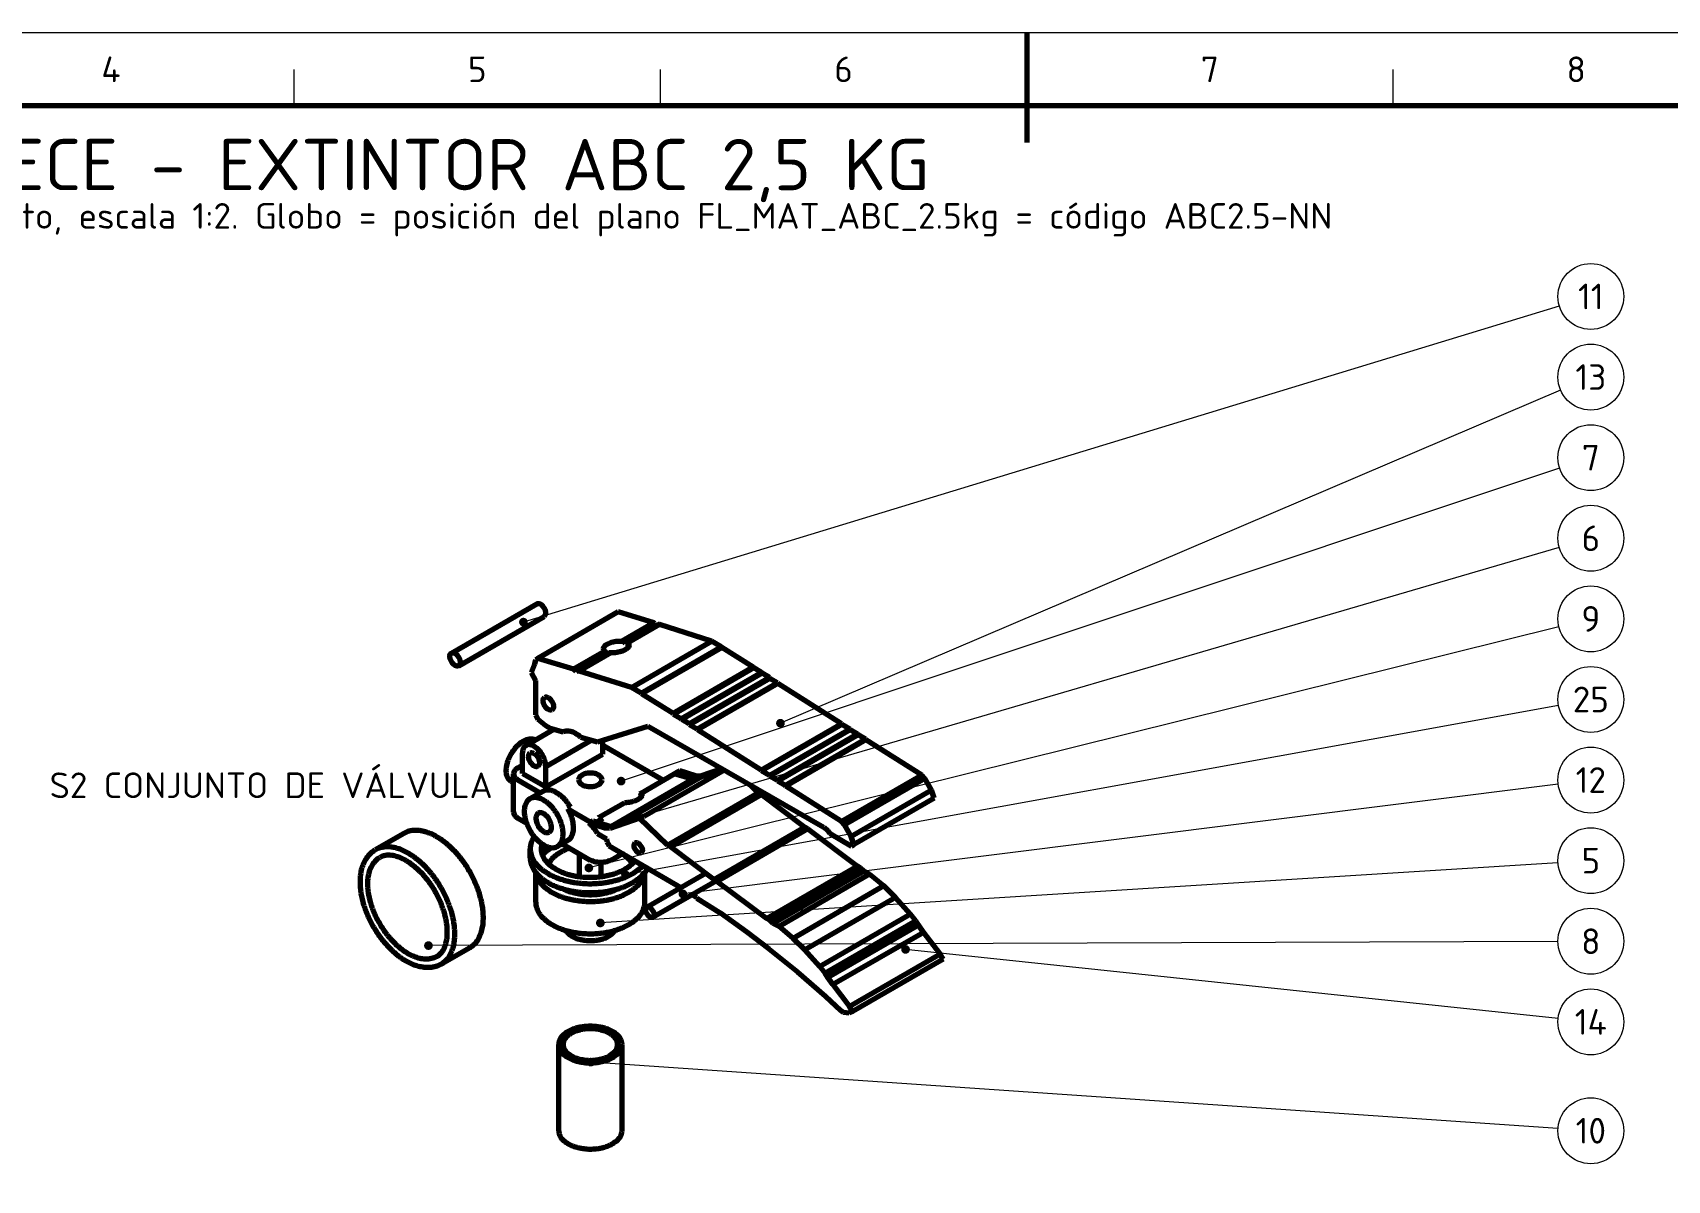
# Model space of a CAD drawing. Header units: millimetres. Extents: x 0 to 594, y 0 to 420.
# Drawn here: x 161.3 to 384.4, y 263.4 to 420 of the extents above; entities that cross this region are included whole.
import ezdxf
from ezdxf.enums import TextEntityAlignment as Align

# ---------------------------------------------------------------- set-up
doc = ezdxf.new("R2010")
doc.units = ezdxf.units.MM
for name, color, linetype, lineweight in [('01-VISIBLE', 7, 'CONTINUOUS', 70), ('06-TEXTO', 7, 'CONTINUOUS', 25), ('07-RECUADRO', 7, 'CONTINUOUS', 70), ('08-FINA', 5, 'CONTINUOUS', 18)]:
    doc.layers.add(name, color=color, linetype=linetype, lineweight=lineweight)
doc.styles.add('ISO3098', font='isocpeur.ttf')

msp = doc.modelspace()

# ---------------------------------------------------------------- hatches: boundary and pattern name
at = {"layer": '08-FINA'}
h = msp.add_hatch(color=7, dxfattribs=at)
h.dxf.hatch_style = 1
edge = h.paths.add_edge_path()
edge.add_arc((228.3, 339.56), 0.6, 0, 360)
h = msp.add_hatch(color=7, dxfattribs=at)
h.dxf.hatch_style = 1
edge = h.paths.add_edge_path()
edge.add_arc((263.38, 325.76), 0.6, 0, 360)
h = msp.add_hatch(color=7, dxfattribs=at)
h.dxf.hatch_style = 1
edge = h.paths.add_edge_path()
edge.add_arc((241.63, 317.86), 0.6, 0, 360)
h = msp.add_hatch(color=7, dxfattribs=at)
h.dxf.hatch_style = 1
edge = h.paths.add_edge_path()
edge.add_arc((242.12, 312.46), 0.6, 0, 360)
h = msp.add_hatch(color=7, dxfattribs=at)
h.dxf.hatch_style = 1
edge = h.paths.add_edge_path()
edge.add_arc((237.23, 306.01), 0.6, 0, 360)
h = msp.add_hatch(color=7, dxfattribs=at)
h.dxf.hatch_style = 1
edge = h.paths.add_edge_path()
edge.add_arc((242.23, 305.07), 0.6, 0, 360)
h = msp.add_hatch(color=7, dxfattribs=at)
h.dxf.hatch_style = 1
edge = h.paths.add_edge_path()
edge.add_arc((250.07, 302.46), 0.6, 0, 360)
h = msp.add_hatch(color=7, dxfattribs=at)
h.dxf.hatch_style = 1
edge = h.paths.add_edge_path()
edge.add_arc((238.8, 298.5), 0.6, 0, 360)
h = msp.add_hatch(color=7, dxfattribs=at)
h.dxf.hatch_style = 1
edge = h.paths.add_edge_path()
edge.add_arc((215.33, 295.41), 0.6, 0, 360)
h = msp.add_hatch(color=7, dxfattribs=at)
h.dxf.hatch_style = 1
edge = h.paths.add_edge_path()
edge.add_arc((280.46, 294.89), 0.6, 0, 360)
h = msp.add_hatch(color=7, dxfattribs=at)
h.dxf.hatch_style = 1
edge = h.paths.add_edge_path()
edge.add_arc((237.48, 279.51), 0.6, 0, 360)

# ---------------------------------------------------------------- linework, layer by layer
at = {"layer": '01-VISIBLE'}
for p, q in [((218.46, 335.34), (230.13, 342.07)), ((219.46, 333.6), (231.13, 340.34)), ((241.24, 340.94), (230.28, 334.61)), ((246.08, 339.45), (241.24, 340.94)), ((246.08, 339.45), (241.79, 336.97)), ((246.27, 339.35), (242.01, 336.89)), ((246.69, 339.24), (242.42, 336.78)), ((246.87, 339.21), (242.55, 336.72)), ((246.27, 339.35), (246.08, 339.45)), ((246.45, 339.1), (246.27, 339.35)), ((246.87, 339.21), (246.69, 339.24)), ((253.99, 336.96), (246.87, 339.21)), ((243.03, 330.63), (253.99, 336.96)), ((255.31, 336.2), (253.99, 336.96)), ((239.42, 335.6), (235.12, 333.12)), ((239.56, 335.48), (235.31, 333.02)), ((239.99, 335.38), (235.73, 332.92)), ((240.22, 335.37), (235.91, 332.88)), ((244.35, 329.87), (255.31, 336.2)), ((244.41, 329.77), (255.37, 336.1)), ((255.37, 336.1), (255.31, 336.2)), ((259.68, 333.4), (255.37, 336.1)), ((229.83, 333.8), (229.35, 332.69)), ((229.35, 332.69), (229.95, 331.58)), ((229.95, 334.42), (229.83, 333.8)), ((230.28, 334.61), (229.95, 334.42)), ((235.12, 333.12), (230.28, 334.61)), ((235.31, 333.02), (235.12, 333.12)), ((235.49, 332.78), (235.31, 333.02)), ((235.73, 332.92), (235.49, 332.78)), ((235.91, 332.88), (235.73, 332.92)), ((243.03, 330.63), (235.91, 332.88)), ((259.68, 333.4), (248.72, 327.07)), ((259.74, 333.3), (248.78, 326.97)), ((260.81, 332.68), (249.85, 326.35)), ((260.87, 332.57), (249.91, 326.25)), ((259.74, 333.3), (259.68, 333.4)), ((260.81, 332.68), (259.74, 333.3)), ((260.87, 332.57), (260.81, 332.68)), ((261.89, 331.99), (260.87, 332.57)), ((229.95, 331.58), (229.95, 326.89)), ((244.35, 329.87), (243.03, 330.63)), ((261.89, 331.99), (250.93, 325.66)), ((261.95, 331.88), (250.99, 325.55)), ((262.97, 331.29), (252.01, 324.97)), ((263.03, 331.19), (252.07, 324.86)), ((261.95, 331.88), (261.89, 331.99)), ((262.97, 331.29), (261.95, 331.88)), ((263.03, 331.19), (262.97, 331.29)), ((271.71, 325.69), (263.03, 331.19)), ((244.41, 329.77), (244.35, 329.87)), ((248.72, 327.07), (244.41, 329.77)), ((229.95, 326.89), (230.28, 326.31)), ((230.28, 326.31), (231.3, 325.45)), ((248.78, 326.97), (248.72, 327.07)), ((249.85, 326.35), (248.78, 326.97)), ((249.91, 326.25), (249.85, 326.35)), ((250.93, 325.66), (249.91, 326.25)), ((228.62, 322.74), (232.43, 324.93)), ((231.3, 325.45), (231.95, 325.07)), ((231.95, 325.07), (233.71, 324.57)), ((236.13, 323.86), (238.42, 323.2)), ((238.42, 323.2), (245.3, 325.38)), ((245.3, 325.38), (269.25, 311.56)), ((250.99, 325.55), (250.93, 325.66)), ((252.01, 324.97), (250.99, 325.55)), ((252.07, 324.86), (252.01, 324.97)), ((260.75, 319.37), (252.07, 324.86)), ((271.71, 325.69), (260.75, 319.37)), ((271.77, 325.59), (260.81, 319.26)), ((272.85, 324.97), (261.89, 318.64)), ((272.91, 324.86), (261.95, 318.54)), ((273.92, 324.28), (262.96, 317.95)), ((273.98, 324.17), (263.02, 317.85)), ((275, 323.59), (264.04, 317.26)), ((271.77, 325.59), (271.71, 325.69)), ((272.85, 324.97), (271.77, 325.59)), ((272.91, 324.86), (272.85, 324.97)), ((273.92, 324.28), (272.91, 324.86)), ((273.98, 324.17), (273.92, 324.28)), ((275, 323.59), (273.98, 324.17)), ((275.06, 323.48), (275, 323.59)), ((228.16, 318.9), (228.16, 321.71)), ((231.34, 319.87), (237.55, 323.46)), ((231.34, 317.06), (239.12, 321.55)), ((239.12, 321.55), (239.12, 323.42)), ((239.12, 322.77), (247.33, 318.03)), ((275.06, 323.48), (264.1, 317.15)), ((282.67, 318.68), (275.06, 323.48)), ((227.53, 319.67), (228.16, 320.03)), ((231.34, 317.06), (231.34, 319.87)), ((255.71, 319.37), (244.74, 313.04)), ((249.64, 319.28), (249.11, 318.97)), ((251.79, 318.58), (249.64, 319.28)), ((255.4, 319.55), (252.45, 318.55)), ((252.64, 318.49), (255.54, 319.47)), ((255.61, 319.43), (252.64, 318.49)), ((260.81, 319.26), (260.75, 319.37)), ((261.89, 318.64), (260.81, 319.26)), ((226.94, 317.63), (226.64, 317.81)), ((226.94, 313.62), (226.94, 318.85)), ((227.53, 318.03), (230.6, 316.26)), ((228.16, 318.9), (231.34, 317.06)), ((252.45, 318.55), (240.08, 311.41)), ((240.31, 311.73), (251.38, 318.11)), ((240.34, 311.73), (251.4, 318.11)), ((240.36, 311.72), (251.42, 318.11)), ((240.38, 311.72), (251.44, 318.11)), ((240.39, 311.72), (251.45, 318.11)), ((251.88, 318.25), (240.56, 311.71)), ((241.33, 311.96), (252.64, 318.49)), ((244.36, 316.23), (248.88, 318.84)), ((248.88, 318.84), (249.11, 318.97)), ((251.38, 318.11), (248.88, 318.84)), ((249.11, 318.97), (251.26, 318.28)), ((251.79, 318.58), (251.26, 318.28)), ((251.26, 318.28), (251.88, 318.25)), ((251.4, 318.11), (251.38, 318.11)), ((251.42, 318.11), (251.4, 318.11)), ((251.44, 318.11), (251.42, 318.11)), ((251.45, 318.11), (251.44, 318.11)), ((251.88, 318.25), (251.45, 318.11)), ((252.45, 318.55), (251.79, 318.58)), ((260.35, 316.27), (259.24, 317.33)), ((261.95, 318.54), (261.89, 318.64)), ((262.96, 317.95), (261.95, 318.54)), ((263.02, 317.85), (262.96, 317.95)), ((264.04, 317.26), (263.02, 317.85)), ((264.1, 317.15), (264.04, 317.26)), ((271.71, 312.35), (264.1, 317.15)), ((282.67, 318.68), (271.71, 312.35)), ((283.08, 318.23), (272.12, 311.9)), ((283.08, 318.23), (282.67, 318.68)), ((284.01, 316.62), (283.08, 318.23)), ((230.96, 316.46), (229.19, 315.44)), ((230.96, 316.46), (230.6, 316.26)), ((238.63, 312.92), (242.08, 314.91)), ((247.98, 309.13), (260.35, 316.27)), ((248.4, 308.88), (260.78, 316.03)), ((260.78, 316.03), (260.35, 316.27)), ((266.7, 311.57), (260.78, 316.03)), ((284.01, 316.62), (273.05, 310.29)), ((284.37, 315.51), (273.41, 309.19)), ((284.37, 315.51), (284.01, 316.62)), ((227.53, 312.81), (228.72, 312.12)), ((234.71, 314.3), (234.36, 314.09)), ((234.36, 314.09), (237.43, 312.32)), ((237.81, 312.43), (237.28, 312.13)), ((237.81, 312.43), (239.95, 311.75)), ((239.16, 312.76), (238.31, 312.27)), ((238.63, 312.92), (238.53, 312.86)), ((238.53, 312.86), (238.73, 312.51)), ((239.16, 312.76), (238.63, 312.92)), ((244.15, 312.79), (240.08, 311.41)), ((241.33, 311.96), (244.68, 313.09)), ((244.15, 312.79), (244.68, 313.09)), ((247.98, 309.13), (244.15, 312.79)), ((244.68, 313.09), (244.74, 313.04)), ((211.96, 310.71), (208.08, 308.47)), ((239.42, 311.44), (237.28, 312.13)), ((238.41, 310.71), (239.66, 309.99)), ((239.95, 311.75), (239.42, 311.44)), ((240.08, 311.41), (239.42, 311.44)), ((239.95, 311.75), (240.56, 311.71)), ((266.7, 311.57), (254.33, 304.43)), ((267.12, 311.33), (254.75, 304.18)), ((267.12, 311.33), (266.7, 311.57)), ((273.88, 306.25), (267.12, 311.33)), ((269.25, 311.56), (269.37, 311.56)), ((269.37, 311.56), (269.85, 311.14)), ((269.85, 311.14), (270.15, 310.69)), ((270.15, 310.69), (273.08, 309)), ((272.12, 311.9), (271.71, 312.35)), ((273.05, 310.29), (272.12, 311.9)), ((273.41, 309.19), (273.05, 310.29)), ((229.23, 307.37), (229.23, 308.6)), ((234.36, 309.76), (232.94, 308.95)), ((233.58, 309.32), (237.43, 307.09)), ((235.93, 304.83), (235.93, 307.96)), ((239.66, 309.99), (239.69, 309.59)), ((239.69, 309.59), (240.02, 309.02)), ((240.02, 309.02), (249.77, 303.33)), ((240.26, 307.09), (241.8, 307.98)), ((248.4, 308.88), (247.98, 309.13)), ((254.33, 304.43), (248.4, 308.88)), ((273.08, 309), (273.41, 309.19)), ((238.93, 304.83), (238.93, 306.75)), ((273.88, 306.25), (261.51, 299.1)), ((274.31, 306), (261.93, 298.86)), ((274.31, 306), (273.88, 306.25)), ((274.78, 305.59), (274.31, 306)), ((229.98, 301.33), (229.98, 305.39)), ((244.88, 301.33), (244.88, 305.39)), ((245.16, 300.66), (253.18, 305.29)), ((245.96, 299.28), (254.6, 304.27)), ((254.75, 304.18), (254.33, 304.43)), ((261.51, 299.1), (254.75, 304.18)), ((274.78, 305.59), (262.41, 298.44)), ((275.56, 305.14), (263.19, 298)), ((277.48, 303.55), (265.1, 296.4)), ((275.56, 305.14), (274.78, 305.59)), ((277.48, 303.55), (275.56, 305.14)), ((279.09, 301.99), (277.48, 303.55)), ((235.93, 302.47), (235.93, 302.72)), ((238.93, 302.47), (238.93, 302.72)), ((251.31, 302.36), (251.93, 302)), ((251.93, 302), (251.99, 301.9)), ((251.99, 301.9), (255.16, 299.86)), ((279.09, 301.99), (266.72, 294.85)), ((281.13, 299.71), (279.09, 301.99)), ((255.16, 299.86), (258.76, 297.3)), ((261.93, 298.86), (261.51, 299.1)), ((281.13, 299.71), (268.75, 292.57)), ((281.85, 298.81), (281.13, 299.71)), ((258.76, 297.3), (261.81, 294.98)), ((262.41, 298.44), (261.93, 298.86)), ((263.19, 298), (262.41, 298.44)), ((265.1, 296.4), (263.19, 298)), ((281.85, 298.81), (269.47, 291.67)), ((282.21, 298.19), (269.83, 291.05)), ((282.93, 297.22), (270.55, 290.08)), ((282.21, 298.19), (281.85, 298.81)), ((282.93, 297.22), (282.21, 298.19)), ((285.2, 294.25), (282.93, 297.22)), ((220.96, 295.12), (217.08, 292.88)), ((261.81, 294.98), (265.7, 291.84)), ((266.72, 294.85), (265.1, 296.4)), ((268.75, 292.57), (266.72, 294.85)), ((269.47, 291.67), (268.75, 292.57)), ((285.2, 294.25), (272.83, 287.11)), ((285.59, 293.58), (273.22, 286.43)), ((285.59, 293.58), (285.2, 294.25)), ((265.7, 291.84), (269.53, 288.52)), ((269.83, 291.05), (269.47, 291.67)), ((270.55, 290.08), (269.83, 291.05)), ((272.83, 287.11), (270.55, 290.08)), ((269.53, 288.52), (271.63, 286.55)), ((271.63, 286.55), (271.99, 286.34)), ((271.99, 286.34), (272.77, 286.24)), ((272.77, 286.24), (273.22, 286.43)), ((273.22, 286.43), (272.83, 287.11)), ((233.11, 270.15), (233.11, 281.9)), ((241.76, 270.15), (241.76, 281.9))]:
    msp.add_line(p, q, dxfattribs=at)
for points in [[(230.13, 342.07), (230.21, 342.11), (230.3, 342.12), (230.39, 342.11), (230.47, 342.09), (230.55, 342.06), (230.63, 342.02)], [(230.63, 342.02), (230.81, 341.89), (230.96, 341.73), (231.1, 341.55), (231.2, 341.36), (231.28, 341.15), (231.33, 340.94), (231.33, 340.72), (231.28, 340.5), (231.13, 340.34)], [(239.22, 335.94), (239.27, 336.14), (239.4, 336.31), (239.56, 336.45), (239.74, 336.56), (239.93, 336.66), (240.12, 336.74), (240.32, 336.81), (240.53, 336.87), (240.73, 336.91), (240.94, 336.95), (241.15, 336.97), (241.37, 336.98), (241.58, 336.98), (241.79, 336.97)], [(242.01, 336.89), (241.97, 336.91), (241.94, 336.92), (241.9, 336.93), (241.86, 336.95), (241.83, 336.96), (241.79, 336.97)], [(219.46, 333.6), (219.26, 333.56), (219.06, 333.61), (218.88, 333.71), (218.72, 333.85), (218.58, 334.01), (218.46, 334.18), (218.37, 334.37), (218.3, 334.57), (218.26, 334.77), (218.26, 334.98), (218.32, 335.18), (218.46, 335.34)], [(218.46, 335.34), (218.54, 335.37), (218.63, 335.38), (218.72, 335.38), (218.8, 335.36), (218.89, 335.33), (218.96, 335.29)], [(218.96, 335.29), (219.14, 335.16), (219.3, 335), (219.43, 334.82), (219.53, 334.62), (219.61, 334.42), (219.66, 334.2), (219.67, 333.98), (219.61, 333.77), (219.46, 333.6)], [(239.42, 335.6), (239.37, 335.65), (239.32, 335.69), (239.28, 335.75), (239.24, 335.81), (239.22, 335.87), (239.22, 335.94)], [(239.42, 335.6), (239.44, 335.58), (239.47, 335.56), (239.49, 335.54), (239.51, 335.52), (239.54, 335.5), (239.56, 335.48)], [(239.73, 335.23), (239.7, 335.27), (239.67, 335.31), (239.64, 335.35), (239.61, 335.39), (239.59, 335.43), (239.56, 335.48)], [(240.22, 335.37), (240.18, 335.37), (240.15, 335.37), (240.11, 335.37), (240.07, 335.37), (240.03, 335.38), (239.99, 335.38)], [(242.2, 335.79), (242.02, 335.69), (241.83, 335.61), (241.64, 335.55), (241.44, 335.49), (241.24, 335.44), (241.04, 335.41), (240.84, 335.38), (240.63, 335.37), (240.43, 335.36), (240.22, 335.37)], [(242.01, 336.89), (242.04, 336.85), (242.08, 336.81), (242.11, 336.78), (242.14, 336.74), (242.17, 336.7), (242.2, 336.66)], [(242.2, 336.66), (242.24, 336.68), (242.28, 336.7), (242.31, 336.72), (242.35, 336.74), (242.38, 336.76), (242.42, 336.78)], [(242.72, 336.41), (242.69, 336.27), (242.62, 336.15), (242.54, 336.04), (242.43, 335.94), (242.32, 335.86), (242.2, 335.79)], [(242.42, 336.78), (242.44, 336.77), (242.46, 336.76), (242.49, 336.75), (242.51, 336.74), (242.53, 336.73), (242.55, 336.72)], [(242.55, 336.72), (242.59, 336.68), (242.63, 336.63), (242.67, 336.58), (242.69, 336.53), (242.71, 336.47), (242.72, 336.41)], [(232.19, 327.57), (231.99, 327.52), (231.79, 327.57), (231.6, 327.68), (231.45, 327.81), (231.31, 327.97), (231.19, 328.15), (231.1, 328.33), (231.03, 328.53), (230.99, 328.74), (230.99, 328.95), (231.05, 329.15), (231.19, 329.3)], [(231.19, 329.3), (231.27, 329.33), (231.36, 329.35), (231.45, 329.34), (231.53, 329.32), (231.61, 329.29), (231.69, 329.25)], [(231.69, 329.25), (231.87, 329.12), (232.03, 328.96), (232.16, 328.78), (232.26, 328.59), (232.34, 328.38), (232.39, 328.17), (232.4, 327.94), (232.34, 327.73), (232.19, 327.57)], [(226.64, 317.81), (226.47, 317.93), (226.33, 318.07), (226.21, 318.23), (226.12, 318.41), (226.05, 318.6), (226, 318.8), (225.97, 319), (225.96, 319.2), (225.96, 319.4), (225.97, 319.6), (225.99, 319.8), (226.03, 320), (226.07, 320.19), (226.12, 320.39), (226.18, 320.58), (226.25, 320.77), (226.32, 320.96), (226.4, 321.14), (226.49, 321.32), (226.59, 321.5), (226.69, 321.68), (226.79, 321.85), (226.91, 322.01), (227.03, 322.18), (227.15, 322.34), (227.28, 322.49), (227.42, 322.64), (227.56, 322.78), (227.71, 322.91), (227.86, 323.04), (228.03, 323.16), (228.19, 323.27), (228.37, 323.37), (228.55, 323.46), (228.74, 323.53), (228.93, 323.59), (229.13, 323.62), (229.33, 323.63), (229.53, 323.62), (229.73, 323.57), (229.91, 323.48)], [(236.13, 323.86), (235.97, 324), (235.81, 324.12), (235.64, 324.23), (235.47, 324.34), (235.29, 324.44), (235.1, 324.52), (234.91, 324.59), (234.71, 324.64), (234.51, 324.68), (234.3, 324.69), (234.1, 324.68), (233.9, 324.64), (233.71, 324.57)], [(228.62, 322.74), (228.47, 322.62), (228.34, 322.47), (228.26, 322.29), (228.2, 322.1), (228.17, 321.91), (228.16, 321.71)], [(231.34, 319.87), (231.33, 320.08), (231.3, 320.28), (231.26, 320.48), (231.21, 320.67), (231.14, 320.87), (231.07, 321.06), (230.98, 321.24), (230.88, 321.42), (230.78, 321.6), (230.66, 321.77), (230.54, 321.93), (230.41, 322.08), (230.26, 322.23), (230.11, 322.37), (229.95, 322.49), (229.78, 322.61), (229.6, 322.7), (229.41, 322.78), (229.22, 322.83), (229.01, 322.84), (228.81, 322.82), (228.62, 322.74)], [(230.27, 319.88), (230.08, 319.83), (229.88, 319.87), (229.7, 319.96), (229.54, 320.09), (229.4, 320.24), (229.28, 320.4), (229.17, 320.58), (229.09, 320.76), (229.04, 320.96), (229.01, 321.16), (229.02, 321.36), (229.08, 321.56), (229.22, 321.7)], [(229.22, 321.7), (229.31, 321.73), (229.4, 321.75), (229.49, 321.74), (229.58, 321.72), (229.67, 321.69), (229.75, 321.65)], [(229.75, 321.65), (229.92, 321.53), (230.07, 321.38), (230.2, 321.21), (230.3, 321.04), (230.39, 320.84), (230.45, 320.64), (230.49, 320.44), (230.48, 320.23), (230.42, 320.03), (230.27, 319.88)], [(227.53, 319.67), (227.38, 319.57), (227.25, 319.46), (227.13, 319.33), (227.03, 319.19), (226.97, 319.02), (226.94, 318.85)], [(226.94, 318.85), (226.97, 318.68), (227.03, 318.51), (227.13, 318.37), (227.25, 318.24), (227.38, 318.13), (227.53, 318.03)], [(239.03, 318.03), (238.99, 318.23), (238.89, 318.41), (238.75, 318.55), (238.59, 318.67), (238.41, 318.76), (238.22, 318.83), (238.03, 318.89), (237.83, 318.93), (237.63, 318.95), (237.43, 318.96), (237.23, 318.95), (237.03, 318.93), (236.83, 318.89), (236.64, 318.83), (236.45, 318.76), (236.27, 318.67), (236.11, 318.55), (235.97, 318.41), (235.87, 318.23), (235.83, 318.03)], [(235.83, 318.03), (235.87, 317.83), (235.98, 317.64), (236.13, 317.49), (236.31, 317.37), (236.5, 317.28), (236.7, 317.21), (236.91, 317.16), (237.12, 317.13), (237.33, 317.11), (237.54, 317.11), (237.75, 317.13), (237.96, 317.16), (238.17, 317.21), (238.37, 317.29), (238.56, 317.38)], [(238.56, 317.38), (238.68, 317.46), (238.79, 317.54), (238.88, 317.65), (238.96, 317.76), (239.01, 317.89), (239.03, 318.03)], [(247.41, 317.99), (247.39, 317.99), (247.38, 318), (247.37, 318.01), (247.36, 318.02), (247.34, 318.03), (247.33, 318.03)], [(229.19, 315.44), (229.02, 315.33), (228.88, 315.19), (228.75, 315.03), (228.65, 314.85), (228.57, 314.67), (228.51, 314.48), (228.46, 314.28), (228.43, 314.08), (228.42, 313.88), (228.41, 313.68), (228.42, 313.47), (228.44, 313.27), (228.47, 313.07), (228.51, 312.87), (228.55, 312.68), (228.6, 312.48), (228.66, 312.29), (228.73, 312.1), (228.8, 311.91), (228.88, 311.72), (228.97, 311.54), (229.06, 311.36), (229.15, 311.18), (229.26, 311), (229.36, 310.83), (229.47, 310.66), (229.59, 310.5), (229.72, 310.34), (229.84, 310.18), (229.98, 310.03), (230.12, 309.88), (230.26, 309.74), (230.41, 309.61), (230.57, 309.48), (230.73, 309.35), (230.89, 309.24), (231.07, 309.13)], [(232.94, 308.95), (233.11, 309.06), (233.25, 309.2), (233.38, 309.36), (233.48, 309.53), (233.56, 309.72), (233.62, 309.91), (233.67, 310.1), (233.7, 310.3), (233.71, 310.5), (233.72, 310.7), (233.71, 310.9), (233.69, 311.1), (233.66, 311.3), (233.63, 311.5), (233.58, 311.7), (233.53, 311.89), (233.47, 312.09), (233.41, 312.28), (233.34, 312.46), (233.26, 312.65), (233.18, 312.83), (233.09, 313.01), (232.99, 313.19), (232.89, 313.36), (232.78, 313.54), (232.67, 313.7), (232.56, 313.87), (232.43, 314.03), (232.31, 314.18), (232.18, 314.34), (232.04, 314.48), (231.9, 314.62), (231.75, 314.76), (231.59, 314.89), (231.43, 315.01), (231.27, 315.13), (231.1, 315.24), (230.92, 315.33), (230.74, 315.42), (230.55, 315.49), (230.36, 315.55), (230.17, 315.59), (229.97, 315.62), (229.76, 315.61), (229.57, 315.59), (229.37, 315.53), (229.19, 315.44)], [(234.71, 314.3), (234.6, 314.47), (234.49, 314.65), (234.38, 314.81), (234.25, 314.98), (234.13, 315.14), (233.99, 315.3), (233.86, 315.45), (233.71, 315.6), (233.56, 315.74), (233.41, 315.87), (233.25, 316), (233.08, 316.12), (232.91, 316.23), (232.73, 316.34), (232.54, 316.43), (232.35, 316.5), (232.16, 316.57), (231.96, 316.61), (231.75, 316.64), (231.55, 316.64), (231.34, 316.61), (231.14, 316.55), (230.96, 316.46)], [(230.96, 316.46), (230.96, 316.46), (230.96, 316.46), (230.96, 316.46), (230.96, 316.46), (230.96, 316.46), (230.96, 316.46)], [(243.97, 315.35), (243.78, 315.25), (243.58, 315.17), (243.37, 315.1), (243.16, 315.04), (242.95, 314.99), (242.74, 314.95), (242.52, 314.93), (242.3, 314.91), (242.08, 314.91)], [(244.48, 315.96), (244.46, 315.83), (244.39, 315.71), (244.3, 315.6), (244.2, 315.51), (244.09, 315.43), (243.97, 315.35)], [(244.3, 316.19), (244.31, 316.2), (244.32, 316.2), (244.33, 316.21), (244.34, 316.21), (244.35, 316.22), (244.36, 316.23)], [(244.42, 315.75), (244.4, 315.83), (244.38, 315.9), (244.37, 315.97), (244.34, 316.05), (244.32, 316.12), (244.3, 316.19)], [(244.36, 316.23), (244.39, 316.19), (244.42, 316.15), (244.45, 316.11), (244.47, 316.06), (244.48, 316.01), (244.48, 315.96)], [(226.94, 313.62), (226.97, 313.45), (227.03, 313.29), (227.13, 313.14), (227.25, 313.01), (227.38, 312.9), (227.53, 312.81)], [(230.32, 313.49), (230.16, 313.35), (230.06, 313.16), (230.01, 312.95), (230.01, 312.74), (230.03, 312.53), (230.08, 312.32), (230.15, 312.12), (230.23, 311.92), (230.33, 311.73), (230.45, 311.55), (230.58, 311.39), (230.73, 311.23), (230.89, 311.09), (231.07, 310.97)], [(231.82, 310.9), (231.97, 311.03), (232.07, 311.22), (232.12, 311.42), (232.13, 311.63), (232.1, 311.84), (232.06, 312.05), (232, 312.25), (231.91, 312.44), (231.82, 312.63), (231.7, 312.81), (231.58, 312.97), (231.44, 313.13), (231.28, 313.27), (231.11, 313.39), (230.92, 313.49), (230.72, 313.55), (230.51, 313.56), (230.32, 313.49)], [(234.36, 309.76), (234.52, 309.88), (234.67, 310.02), (234.8, 310.19), (234.9, 310.36), (234.98, 310.55), (235.04, 310.75), (235.09, 310.95), (235.12, 311.15), (235.13, 311.36), (235.13, 311.56), (235.12, 311.77), (235.1, 311.97), (235.07, 312.18), (235.03, 312.38), (234.98, 312.58), (234.93, 312.78), (234.87, 312.97), (234.8, 313.16), (234.72, 313.36), (234.64, 313.54), (234.55, 313.73), (234.46, 313.91), (234.36, 314.09)], [(220.96, 295.12), (221.13, 295.23), (221.3, 295.35), (221.45, 295.47), (221.6, 295.61), (221.74, 295.76), (221.87, 295.91), (221.98, 296.07), (222.1, 296.24), (222.2, 296.42), (222.29, 296.59), (222.37, 296.78), (222.45, 296.96), (222.52, 297.15), (222.58, 297.34), (222.63, 297.54), (222.68, 297.73), (222.72, 297.93), (222.75, 298.13), (222.78, 298.33), (222.8, 298.53), (222.81, 298.73), (222.82, 298.93), (222.83, 299.13), (222.83, 299.33), (222.82, 299.53), (222.81, 299.73), (222.8, 299.93), (222.78, 300.13), (222.76, 300.33), (222.74, 300.53), (222.71, 300.73), (222.68, 300.93), (222.64, 301.12), (222.6, 301.32), (222.56, 301.52), (222.51, 301.71), (222.46, 301.91), (222.41, 302.1), (222.36, 302.3), (222.3, 302.49), (222.24, 302.68), (222.17, 302.87), (222.11, 303.06), (222.04, 303.25), (221.97, 303.44), (221.89, 303.62), (221.81, 303.81), (221.73, 303.99), (221.65, 304.18), (221.57, 304.36), (221.48, 304.54), (221.39, 304.72), (221.3, 304.9), (221.21, 305.08), (221.11, 305.25), (221.01, 305.43), (220.91, 305.6), (220.81, 305.77), (220.71, 305.95), (220.6, 306.12), (220.49, 306.28), (220.38, 306.45), (220.26, 306.62), (220.15, 306.78), (220.03, 306.94), (219.91, 307.1), (219.79, 307.26), (219.66, 307.42), (219.54, 307.58), (219.41, 307.73), (219.28, 307.88), (219.14, 308.03), (219.01, 308.18), (218.87, 308.33), (218.73, 308.47), (218.59, 308.62), (218.45, 308.76), (218.3, 308.89), (218.15, 309.03), (218, 309.16), (217.85, 309.29), (217.69, 309.42), (217.53, 309.54), (217.37, 309.66), (217.21, 309.78), (217.05, 309.9), (216.88, 310.01), (216.71, 310.12), (216.54, 310.22), (216.36, 310.32), (216.19, 310.42), (216.01, 310.51), (215.83, 310.6), (215.64, 310.68), (215.46, 310.75), (215.27, 310.82), (215.08, 310.89), (214.89, 310.95), (214.69, 311), (214.5, 311.04), (214.3, 311.08), (214.1, 311.1), (213.9, 311.12), (213.7, 311.13), (213.5, 311.13), (213.3, 311.12), (213.1, 311.1), (212.9, 311.06), (212.71, 311.02), (212.51, 310.96), (212.32, 310.89), (212.14, 310.81), (211.96, 310.71)], [(229.77, 310.28), (229.65, 310.09), (229.54, 309.89), (229.45, 309.69), (229.37, 309.48), (229.31, 309.26), (229.27, 309.04), (229.24, 308.82), (229.23, 308.6)], [(231.07, 310.97), (231.18, 310.91), (231.31, 310.86), (231.43, 310.83), (231.57, 310.83), (231.69, 310.85), (231.82, 310.9)], [(238.41, 310.71), (238.31, 310.88), (238.2, 311.05), (238.08, 311.22), (237.96, 311.38), (237.83, 311.54), (237.7, 311.69), (237.57, 311.84), (237.43, 311.99), (237.28, 312.13)], [(237.52, 312.27), (237.5, 312.28), (237.49, 312.28), (237.47, 312.29), (237.46, 312.3), (237.44, 312.31), (237.43, 312.32)], [(217.08, 292.88), (216.9, 292.78), (216.72, 292.7), (216.53, 292.62), (216.34, 292.56), (216.15, 292.51), (215.95, 292.47), (215.75, 292.44), (215.55, 292.42), (215.35, 292.41), (215.15, 292.4), (214.95, 292.41), (214.75, 292.43), (214.55, 292.46), (214.35, 292.49), (214.16, 292.53), (213.96, 292.58), (213.77, 292.63), (213.58, 292.69), (213.39, 292.76), (213.2, 292.84), (213.02, 292.91), (212.84, 293), (212.66, 293.09), (212.48, 293.18), (212.3, 293.28), (212.13, 293.38), (211.96, 293.48), (211.79, 293.59), (211.63, 293.71), (211.46, 293.82), (211.3, 293.94), (211.14, 294.07), (210.99, 294.19), (210.83, 294.32), (210.68, 294.45), (210.53, 294.58), (210.38, 294.72), (210.24, 294.86), (210.1, 295), (209.95, 295.14), (209.82, 295.29), (209.68, 295.44), (209.55, 295.59), (209.41, 295.74), (209.29, 295.89), (209.16, 296.05), (209.03, 296.2), (208.91, 296.36), (208.79, 296.52), (208.67, 296.68), (208.56, 296.85), (208.44, 297.01), (208.33, 297.18), (208.22, 297.35), (208.11, 297.52), (208.01, 297.69), (207.91, 297.86), (207.81, 298.03), (207.71, 298.21), (207.61, 298.39), (207.52, 298.56), (207.43, 298.74), (207.34, 298.92), (207.25, 299.1), (207.17, 299.29), (207.09, 299.47), (207.01, 299.65), (206.93, 299.84), (206.86, 300.03), (206.79, 300.21), (206.72, 300.4), (206.66, 300.59), (206.59, 300.78), (206.53, 300.97), (206.48, 301.17), (206.42, 301.36), (206.37, 301.55), (206.32, 301.75), (206.28, 301.94), (206.24, 302.14), (206.2, 302.34), (206.17, 302.54), (206.14, 302.73), (206.11, 302.93), (206.09, 303.13), (206.07, 303.33), (206.05, 303.53), (206.04, 303.73), (206.04, 303.93), (206.04, 304.13), (206.04, 304.33), (206.05, 304.53), (206.06, 304.73), (206.08, 304.93), (206.1, 305.13), (206.13, 305.33), (206.17, 305.53), (206.21, 305.73), (206.26, 305.92), (206.32, 306.11), (206.38, 306.3), (206.45, 306.49), (206.53, 306.68), (206.61, 306.86), (206.7, 307.04), (206.8, 307.21), (206.91, 307.38), (207.03, 307.54), (207.16, 307.7), (207.29, 307.85), (207.43, 307.99), (207.58, 308.12), (207.74, 308.25), (207.9, 308.36), (208.08, 308.47)], [(212.58, 308.02), (212.4, 308.12), (212.21, 308.22), (212.03, 308.31), (211.84, 308.39), (211.65, 308.48), (211.46, 308.55), (211.27, 308.62), (211.07, 308.68), (210.87, 308.74), (210.67, 308.78), (210.47, 308.82), (210.27, 308.85), (210.06, 308.87), (209.86, 308.89), (209.65, 308.89), (209.44, 308.88), (209.24, 308.86), (209.04, 308.82), (208.84, 308.78), (208.64, 308.72), (208.44, 308.65), (208.26, 308.56), (208.08, 308.47)], [(217.08, 292.88), (217.25, 292.98), (217.41, 293.1), (217.57, 293.23), (217.71, 293.37), (217.85, 293.52), (217.98, 293.67), (218.1, 293.83), (218.21, 294), (218.31, 294.18), (218.4, 294.36), (218.49, 294.54), (218.56, 294.73), (218.63, 294.92), (218.69, 295.11), (218.74, 295.3), (218.79, 295.5), (218.83, 295.7), (218.86, 295.9), (218.89, 296.1), (218.91, 296.3), (218.92, 296.5), (218.93, 296.7), (218.94, 296.9), (218.94, 297.11), (218.93, 297.31), (218.92, 297.51), (218.91, 297.71), (218.89, 297.91), (218.87, 298.11), (218.84, 298.31), (218.82, 298.51), (218.78, 298.71), (218.75, 298.91), (218.7, 299.11), (218.66, 299.31), (218.61, 299.5), (218.56, 299.7), (218.51, 299.89), (218.46, 300.09), (218.4, 300.28), (218.34, 300.47), (218.27, 300.66), (218.2, 300.85), (218.13, 301.04), (218.06, 301.23), (217.99, 301.42), (217.91, 301.6), (217.83, 301.79), (217.74, 301.97), (217.66, 302.16), (217.57, 302.34), (217.48, 302.52), (217.39, 302.7), (217.29, 302.88), (217.2, 303.05), (217.1, 303.23), (217, 303.4), (216.89, 303.58), (216.79, 303.75), (216.68, 303.92), (216.57, 304.09), (216.46, 304.26), (216.34, 304.42), (216.22, 304.59), (216.1, 304.75), (215.98, 304.91), (215.86, 305.07), (215.73, 305.23), (215.61, 305.38), (215.48, 305.54), (215.34, 305.69), (215.21, 305.84), (215.07, 305.99), (214.93, 306.14), (214.79, 306.28), (214.65, 306.42), (214.5, 306.56), (214.35, 306.7), (214.2, 306.83), (214.05, 306.97), (213.9, 307.1), (213.74, 307.22), (213.58, 307.35), (213.42, 307.47), (213.26, 307.59), (213.09, 307.7), (212.92, 307.81), (212.75, 307.92), (212.58, 308.02)], [(229.23, 308.6), (229.24, 308.39), (229.26, 308.19), (229.3, 307.99), (229.35, 307.8), (229.41, 307.61), (229.49, 307.42), (229.57, 307.24), (229.67, 307.06), (229.78, 306.89), (229.9, 306.72), (230.02, 306.57), (230.15, 306.41), (230.29, 306.27), (230.44, 306.12), (230.59, 305.99), (230.74, 305.86), (230.9, 305.73), (231.06, 305.61), (231.23, 305.5), (231.4, 305.39), (231.57, 305.28), (231.75, 305.18), (231.92, 305.09), (232.1, 305), (232.29, 304.91), (232.47, 304.83), (232.66, 304.75), (232.84, 304.67), (233.03, 304.6), (233.22, 304.53), (233.41, 304.47), (233.61, 304.41), (233.8, 304.35), (234, 304.3), (234.19, 304.25), (234.39, 304.2), (234.59, 304.15), (234.78, 304.11), (234.98, 304.08), (235.18, 304.04), (235.38, 304.01), (235.58, 303.98), (235.78, 303.96), (235.98, 303.94), (236.18, 303.92), (236.39, 303.9), (236.59, 303.89), (236.79, 303.88), (236.99, 303.87), (237.19, 303.86), (237.39, 303.86), (237.6, 303.86), (237.8, 303.87), (238, 303.87), (238.2, 303.88), (238.4, 303.89), (238.61, 303.91), (238.81, 303.93), (239.01, 303.95), (239.21, 303.97), (239.41, 304), (239.61, 304.03), (239.81, 304.06), (240.01, 304.1), (240.2, 304.14), (240.4, 304.18), (240.6, 304.23), (240.8, 304.28), (240.99, 304.33), (241.18, 304.39), (241.38, 304.45), (241.57, 304.51), (241.76, 304.57), (241.95, 304.65), (242.14, 304.72), (242.32, 304.8), (242.51, 304.88), (242.69, 304.96), (242.87, 305.05), (243.05, 305.15), (243.23, 305.25)], [(230.84, 309.28), (230.8, 309.17), (230.78, 309.05), (230.76, 308.94), (230.74, 308.83), (230.73, 308.71), (230.73, 308.6)], [(230.73, 308.6), (230.74, 308.39), (230.77, 308.19), (230.81, 307.99), (230.87, 307.8), (230.95, 307.61), (231.04, 307.43), (231.14, 307.26), (231.26, 307.09), (231.38, 306.93), (231.51, 306.78), (231.66, 306.63), (231.8, 306.49), (231.96, 306.36), (232.12, 306.24), (232.28, 306.12), (232.45, 306.01), (232.62, 305.9), (232.8, 305.8), (232.98, 305.7), (233.16, 305.61), (233.34, 305.53), (233.53, 305.45), (233.72, 305.38), (233.91, 305.3), (234.1, 305.24), (234.29, 305.18), (234.49, 305.12), (234.68, 305.07), (234.88, 305.02), (235.08, 304.97), (235.28, 304.93), (235.47, 304.9), (235.67, 304.86), (235.87, 304.83), (236.08, 304.81), (236.28, 304.78), (236.48, 304.77), (236.68, 304.75), (236.88, 304.74), (237.09, 304.73), (237.29, 304.73), (237.49, 304.73), (237.69, 304.73), (237.9, 304.74), (238.1, 304.75), (238.3, 304.76), (238.5, 304.78), (238.7, 304.8), (238.91, 304.82), (239.11, 304.85), (239.31, 304.88), (239.51, 304.92), (239.7, 304.96), (239.9, 305), (240.1, 305.05), (240.3, 305.1), (240.49, 305.15), (240.68, 305.21), (240.88, 305.28), (241.07, 305.35), (241.26, 305.42), (241.44, 305.5), (241.63, 305.58), (241.81, 305.67), (241.99, 305.76), (242.17, 305.86)], [(231.34, 308.99), (231.23, 308.84), (231.12, 308.68), (231.03, 308.51), (230.94, 308.34), (230.87, 308.16), (230.81, 307.98)], [(232.16, 308.77), (231.98, 308.67), (231.81, 308.56), (231.65, 308.45), (231.48, 308.33), (231.32, 308.2), (231.17, 308.07), (231.02, 307.93), (230.88, 307.78)], [(231.07, 309.13), (231.26, 309.03), (231.46, 308.94), (231.67, 308.87), (231.88, 308.81), (232.09, 308.78), (232.31, 308.77), (232.53, 308.8), (232.74, 308.85), (232.94, 308.95)], [(234.64, 308.7), (234.45, 308.64), (234.25, 308.57), (234.06, 308.49), (233.87, 308.41), (233.68, 308.32), (233.5, 308.23), (233.32, 308.13), (233.14, 308.03), (232.97, 307.91), (232.8, 307.79), (232.64, 307.67), (232.48, 307.53), (232.33, 307.39), (232.19, 307.23), (232.07, 307.07), (231.95, 306.9), (231.84, 306.73), (231.75, 306.54)], [(243.11, 306.54), (243.01, 306.74), (242.9, 306.93), (242.77, 307.1), (242.63, 307.27), (242.48, 307.43), (242.32, 307.58), (242.15, 307.72), (241.98, 307.86), (241.8, 307.98)], [(244.37, 308.06), (244.18, 308.02), (243.99, 308.09), (243.82, 308.21), (243.68, 308.35), (243.57, 308.52), (243.48, 308.7), (243.42, 308.89), (243.41, 309.09), (243.44, 309.29), (243.57, 309.44)], [(243.57, 309.44), (243.64, 309.47), (243.7, 309.48), (243.77, 309.48), (243.84, 309.46), (243.91, 309.44), (243.97, 309.4)], [(243.97, 309.4), (244.15, 309.27), (244.3, 309.09), (244.42, 308.9), (244.5, 308.68), (244.54, 308.46), (244.51, 308.23), (244.37, 308.06)], [(216.48, 293.92), (216.3, 293.82), (216.11, 293.74), (215.92, 293.68), (215.73, 293.63), (215.53, 293.59), (215.33, 293.56), (215.13, 293.55), (214.93, 293.55), (214.73, 293.56), (214.53, 293.59), (214.33, 293.62), (214.14, 293.66), (213.94, 293.71), (213.75, 293.77), (213.56, 293.84), (213.37, 293.91), (213.19, 293.99), (213.01, 294.07), (212.83, 294.16), (212.65, 294.26), (212.48, 294.36), (212.31, 294.46), (212.14, 294.57), (211.97, 294.69), (211.81, 294.81), (211.65, 294.93), (211.49, 295.05), (211.34, 295.18), (211.19, 295.31), (211.04, 295.44), (210.89, 295.58), (210.75, 295.72), (210.6, 295.86), (210.46, 296.01), (210.33, 296.15), (210.19, 296.3), (210.06, 296.45), (209.93, 296.61), (209.81, 296.76), (209.68, 296.92), (209.56, 297.08), (209.44, 297.24), (209.32, 297.4), (209.21, 297.57), (209.1, 297.74), (208.99, 297.91), (208.88, 298.08), (208.78, 298.25), (208.68, 298.42), (208.58, 298.59), (208.48, 298.77), (208.39, 298.95), (208.29, 299.13), (208.21, 299.31), (208.12, 299.49), (208.04, 299.67), (207.96, 299.86), (207.88, 300.04), (207.81, 300.23), (207.73, 300.41), (207.67, 300.6), (207.6, 300.79), (207.54, 300.98), (207.48, 301.18), (207.42, 301.37), (207.37, 301.56), (207.32, 301.76), (207.28, 301.95), (207.24, 302.15), (207.2, 302.35), (207.17, 302.55), (207.14, 302.74), (207.11, 302.94), (207.09, 303.14), (207.08, 303.34), (207.07, 303.54), (207.06, 303.74), (207.06, 303.94), (207.07, 304.15), (207.08, 304.35), (207.09, 304.55), (207.12, 304.75), (207.15, 304.94), (207.19, 305.14), (207.23, 305.34), (207.29, 305.53), (207.35, 305.72), (207.42, 305.91), (207.5, 306.09), (207.59, 306.27), (207.69, 306.45), (207.8, 306.61), (207.92, 306.77), (208.05, 306.93), (208.19, 307.07), (208.34, 307.2), (208.51, 307.32), (208.68, 307.43)], [(212.28, 307.01), (212.09, 307.11), (211.9, 307.21), (211.71, 307.3), (211.52, 307.39), (211.33, 307.46), (211.13, 307.53), (210.92, 307.59), (210.72, 307.64), (210.51, 307.69), (210.31, 307.72), (210.1, 307.73), (209.89, 307.74), (209.67, 307.73), (209.47, 307.7), (209.26, 307.66), (209.06, 307.6), (208.86, 307.52), (208.68, 307.43)], [(216.48, 293.92), (216.64, 294.03), (216.8, 294.15), (216.95, 294.29), (217.09, 294.43), (217.21, 294.59), (217.32, 294.76), (217.42, 294.94), (217.51, 295.12), (217.59, 295.3), (217.66, 295.49), (217.72, 295.68), (217.77, 295.88), (217.81, 296.08), (217.84, 296.27), (217.87, 296.47), (217.89, 296.67), (217.91, 296.88), (217.91, 297.08), (217.91, 297.28), (217.91, 297.48), (217.9, 297.68), (217.89, 297.88), (217.87, 298.08), (217.85, 298.28), (217.82, 298.48), (217.79, 298.68), (217.75, 298.88), (217.71, 299.08), (217.67, 299.27), (217.62, 299.47), (217.57, 299.66), (217.52, 299.86), (217.46, 300.05), (217.4, 300.24), (217.33, 300.43), (217.27, 300.62), (217.2, 300.81), (217.13, 301), (217.05, 301.19), (216.97, 301.37), (216.89, 301.56), (216.81, 301.74), (216.72, 301.92), (216.63, 302.1), (216.54, 302.28), (216.44, 302.46), (216.35, 302.64), (216.25, 302.81), (216.14, 302.99), (216.04, 303.16), (215.93, 303.33), (215.82, 303.5), (215.71, 303.66), (215.6, 303.83), (215.48, 303.99), (215.36, 304.16), (215.24, 304.32), (215.11, 304.48), (214.99, 304.63), (214.86, 304.79), (214.73, 304.94), (214.59, 305.09), (214.46, 305.24), (214.32, 305.38), (214.18, 305.53), (214.03, 305.67), (213.88, 305.81), (213.74, 305.94), (213.58, 306.07), (213.43, 306.2), (213.27, 306.33), (213.11, 306.45), (212.95, 306.57), (212.79, 306.69), (212.62, 306.8), (212.45, 306.91), (212.28, 307.01)], [(229.23, 307.37), (229.24, 307.17), (229.26, 306.97), (229.3, 306.77), (229.35, 306.57), (229.41, 306.38), (229.49, 306.19), (229.57, 306.01), (229.67, 305.84), (229.78, 305.67), (229.9, 305.5), (230.02, 305.34), (230.15, 305.19), (230.29, 305.04), (230.44, 304.9), (230.59, 304.76), (230.74, 304.63), (230.9, 304.51), (231.06, 304.39), (231.23, 304.27), (231.4, 304.16), (231.57, 304.06), (231.75, 303.96), (231.92, 303.86), (232.1, 303.77), (232.29, 303.68), (232.47, 303.6), (232.66, 303.52), (232.84, 303.45), (233.03, 303.37), (233.22, 303.31), (233.41, 303.24), (233.61, 303.18), (233.8, 303.12), (234, 303.07), (234.19, 303.02), (234.39, 302.97), (234.59, 302.93), (234.78, 302.89), (234.98, 302.85), (235.18, 302.82), (235.38, 302.79), (235.58, 302.76), (235.78, 302.73), (235.98, 302.71), (236.18, 302.69), (236.39, 302.67), (236.59, 302.66), (236.79, 302.65), (236.99, 302.64), (237.19, 302.64), (237.39, 302.64), (237.6, 302.64), (237.8, 302.64), (238, 302.65), (238.2, 302.66), (238.4, 302.67), (238.61, 302.69), (238.81, 302.7), (239.01, 302.72), (239.21, 302.75), (239.41, 302.78), (239.61, 302.81), (239.81, 302.84), (240.01, 302.88), (240.2, 302.92), (240.4, 302.96), (240.6, 303), (240.8, 303.05), (240.99, 303.11), (241.18, 303.16), (241.38, 303.22), (241.57, 303.28), (241.76, 303.35), (241.95, 303.42), (242.14, 303.49), (242.32, 303.57), (242.51, 303.65), (242.69, 303.74), (242.87, 303.83), (243.05, 303.92), (243.23, 304.02)], [(240.26, 307.09), (240.07, 307), (239.88, 306.92), (239.68, 306.86), (239.47, 306.81), (239.26, 306.78), (239.05, 306.76), (238.84, 306.75), (238.63, 306.76), (238.43, 306.78), (238.22, 306.81), (238.01, 306.86), (237.81, 306.92), (237.62, 307), (237.43, 307.09)], [(242.17, 305.86), (242.36, 305.97), (242.54, 306.09), (242.72, 306.22), (242.89, 306.36), (243.06, 306.5), (243.22, 306.65), (243.37, 306.81), (243.52, 306.98)], [(243.23, 305.25), (243.42, 305.36), (243.61, 305.48), (243.79, 305.61), (243.97, 305.74), (244.14, 305.88), (244.31, 306.02), (244.47, 306.17), (244.63, 306.33)], [(243.23, 304.02), (243.4, 304.13), (243.57, 304.24), (243.74, 304.35), (243.91, 304.47), (244.07, 304.59), (244.22, 304.72), (244.38, 304.85), (244.52, 305), (244.66, 305.14), (244.8, 305.29), (244.93, 305.45), (245.05, 305.62), (245.16, 305.78), (245.26, 305.96)], [(230.01, 305.36), (230.05, 305.16), (230.1, 304.96), (230.17, 304.78), (230.25, 304.59), (230.34, 304.41), (230.44, 304.24), (230.56, 304.07), (230.68, 303.91), (230.81, 303.76), (230.95, 303.61), (231.09, 303.47), (231.24, 303.34), (231.4, 303.21), (231.56, 303.09), (231.72, 302.97), (231.89, 302.86), (232.06, 302.75), (232.23, 302.65), (232.41, 302.56), (232.59, 302.47), (232.77, 302.38), (232.96, 302.3), (233.14, 302.22), (233.33, 302.14), (233.52, 302.08), (233.71, 302.01), (233.9, 301.95), (234.09, 301.89), (234.29, 301.84), (234.48, 301.79), (234.68, 301.74), (234.87, 301.7), (235.07, 301.66), (235.27, 301.62), (235.47, 301.59), (235.67, 301.56), (235.87, 301.53), (236.07, 301.51), (236.27, 301.49), (236.47, 301.47), (236.67, 301.46), (236.87, 301.45), (237.07, 301.44), (237.27, 301.44), (237.47, 301.43), (237.67, 301.44), (237.87, 301.44), (238.08, 301.45), (238.28, 301.46), (238.48, 301.48), (238.68, 301.49), (238.88, 301.52), (239.08, 301.54), (239.28, 301.57), (239.48, 301.6), (239.67, 301.63), (239.87, 301.67), (240.07, 301.71), (240.26, 301.76), (240.46, 301.81), (240.65, 301.86), (240.85, 301.91), (241.04, 301.97), (241.23, 302.04), (241.42, 302.1), (241.61, 302.17), (241.8, 302.25), (241.98, 302.33), (242.16, 302.41), (242.34, 302.5), (242.52, 302.6), (242.7, 302.69)], [(242.7, 302.69), (242.88, 302.8), (243.05, 302.91), (243.22, 303.03), (243.39, 303.16), (243.55, 303.29), (243.71, 303.42), (243.86, 303.56), (244.01, 303.71), (244.14, 303.87), (244.27, 304.03), (244.39, 304.2), (244.5, 304.38), (244.6, 304.57), (244.68, 304.76), (244.76, 304.95), (244.81, 305.15), (244.85, 305.36)], [(229.98, 301.33), (229.99, 301.13), (230.01, 300.93), (230.05, 300.73), (230.11, 300.54), (230.18, 300.35), (230.26, 300.16), (230.35, 299.99), (230.46, 299.81), (230.57, 299.65), (230.69, 299.49), (230.82, 299.34), (230.96, 299.19), (231.11, 299.05), (231.26, 298.92), (231.41, 298.79), (231.57, 298.67), (231.74, 298.55), (231.9, 298.44), (232.07, 298.34), (232.25, 298.24), (232.43, 298.14), (232.6, 298.05), (232.79, 297.96), (232.97, 297.88), (233.15, 297.8), (233.34, 297.73), (233.53, 297.66), (233.72, 297.6), (233.91, 297.53), (234.1, 297.48), (234.3, 297.42), (234.49, 297.37), (234.69, 297.33), (234.88, 297.28), (235.08, 297.24), (235.28, 297.21), (235.48, 297.18), (235.68, 297.15), (235.88, 297.12), (236.08, 297.1), (236.28, 297.08), (236.48, 297.06), (236.68, 297.05), (236.88, 297.04), (237.08, 297.03), (237.28, 297.03), (237.48, 297.03), (237.68, 297.03), (237.88, 297.03), (238.08, 297.04), (238.28, 297.05), (238.48, 297.07), (238.68, 297.09), (238.88, 297.11), (239.08, 297.13), (239.28, 297.16), (239.48, 297.19), (239.68, 297.23), (239.88, 297.26), (240.07, 297.3), (240.27, 297.35), (240.46, 297.4), (240.66, 297.45), (240.85, 297.51), (241.04, 297.56), (241.23, 297.63), (241.42, 297.69), (241.61, 297.77), (241.8, 297.84), (241.98, 297.92), (242.16, 298.01), (242.34, 298.09), (242.52, 298.19), (242.7, 298.28)], [(233.61, 303.18), (233.8, 303.09), (233.98, 303.01), (234.17, 302.94), (234.36, 302.87), (234.55, 302.8), (234.74, 302.74), (234.93, 302.68), (235.13, 302.63), (235.33, 302.59), (235.52, 302.55), (235.72, 302.51), (235.92, 302.48), (236.12, 302.45), (236.32, 302.42), (236.52, 302.4), (236.72, 302.39), (236.93, 302.37), (237.13, 302.37), (237.33, 302.36), (237.53, 302.36), (237.73, 302.37), (237.93, 302.37), (238.14, 302.39), (238.34, 302.4), (238.54, 302.42), (238.74, 302.45), (238.94, 302.48), (239.14, 302.51), (239.34, 302.55), (239.53, 302.59), (239.73, 302.63), (239.93, 302.68), (240.12, 302.74), (240.31, 302.8), (240.5, 302.87), (240.69, 302.94), (240.88, 303.01), (241.06, 303.09), (241.25, 303.18)], [(242.7, 298.28), (242.88, 298.39), (243.05, 298.5), (243.22, 298.62), (243.38, 298.74), (243.55, 298.87), (243.7, 299.01), (243.85, 299.15), (244, 299.29), (244.13, 299.45), (244.26, 299.61), (244.38, 299.78), (244.49, 299.95), (244.59, 300.13), (244.67, 300.32), (244.75, 300.52), (244.8, 300.71), (244.85, 300.92), (244.87, 301.12), (244.88, 301.33)], [(245.96, 299.28), (245.77, 299.24), (245.58, 299.31), (245.41, 299.43), (245.28, 299.57), (245.16, 299.74), (245.07, 299.92), (245.02, 300.12), (245, 300.32), (245.03, 300.51), (245.16, 300.66)], [(245.16, 300.66), (245.23, 300.69), (245.3, 300.7), (245.37, 300.7), (245.43, 300.68), (245.5, 300.66), (245.56, 300.62)], [(245.56, 300.62), (245.74, 300.49), (245.89, 300.31), (246.01, 300.12), (246.09, 299.9), (246.13, 299.68), (246.1, 299.46), (245.96, 299.28)], [(234.1, 297.48), (234.22, 297.31), (234.35, 297.15), (234.49, 297.01), (234.65, 296.88), (234.82, 296.76), (234.99, 296.66), (235.17, 296.56), (235.36, 296.48), (235.55, 296.4), (235.74, 296.34), (235.94, 296.28), (236.14, 296.23), (236.34, 296.19), (236.54, 296.15), (236.74, 296.13), (236.94, 296.11), (237.15, 296.09), (237.35, 296.09), (237.55, 296.09), (237.76, 296.09), (237.96, 296.11), (238.16, 296.13), (238.37, 296.16), (238.57, 296.2), (238.77, 296.24), (238.96, 296.29), (239.16, 296.35), (239.35, 296.42), (239.54, 296.49), (239.73, 296.58), (239.9, 296.68)], [(239.9, 296.68), (240.07, 296.78), (240.23, 296.9), (240.38, 297.02), (240.52, 297.16), (240.65, 297.31), (240.76, 297.48)], [(241.76, 281.9), (241.74, 282.11), (241.7, 282.3), (241.63, 282.49), (241.54, 282.68), (241.44, 282.85), (241.31, 283.01), (241.17, 283.15), (241.03, 283.29), (240.87, 283.42), (240.71, 283.54), (240.53, 283.64), (240.36, 283.74), (240.18, 283.83), (239.99, 283.92), (239.81, 283.99), (239.62, 284.06), (239.42, 284.12), (239.23, 284.18), (239.03, 284.22), (238.84, 284.27), (238.64, 284.3), (238.44, 284.33), (238.24, 284.36), (238.04, 284.38), (237.83, 284.39), (237.63, 284.4), (237.43, 284.4), (237.23, 284.4), (237.03, 284.39), (236.82, 284.38), (236.62, 284.36), (236.42, 284.33), (236.22, 284.3), (236.02, 284.27), (235.83, 284.22), (235.63, 284.18), (235.44, 284.12), (235.24, 284.06), (235.05, 283.99), (234.87, 283.92), (234.68, 283.83), (234.5, 283.74), (234.33, 283.64), (234.15, 283.54), (233.99, 283.42), (233.83, 283.29), (233.69, 283.15), (233.55, 283.01), (233.42, 282.85), (233.32, 282.68), (233.23, 282.49), (233.16, 282.3), (233.12, 282.11), (233.11, 281.9)], [(241.16, 281.9), (241.14, 282.11), (241.09, 282.31), (241.01, 282.49), (240.91, 282.67), (240.79, 282.84), (240.65, 282.99), (240.5, 283.12), (240.34, 283.25), (240.17, 283.36), (239.99, 283.47), (239.81, 283.56), (239.62, 283.64), (239.43, 283.72), (239.24, 283.78), (239.05, 283.84), (238.85, 283.89), (238.65, 283.94), (238.45, 283.97), (238.24, 284), (238.04, 284.03), (237.84, 284.04), (237.63, 284.05), (237.43, 284.06), (237.23, 284.05), (237.02, 284.04), (236.82, 284.03), (236.62, 284), (236.41, 283.97), (236.21, 283.94), (236.01, 283.89), (235.81, 283.84), (235.62, 283.78), (235.43, 283.72), (235.24, 283.64), (235.05, 283.56), (234.87, 283.47), (234.69, 283.36), (234.52, 283.25), (234.36, 283.12), (234.21, 282.99), (234.07, 282.84), (233.95, 282.67), (233.85, 282.49), (233.77, 282.31), (233.72, 282.11), (233.71, 281.9)], [(233.11, 281.9), (233.12, 281.7), (233.16, 281.51), (233.23, 281.32), (233.31, 281.14), (233.42, 280.97), (233.54, 280.81), (233.68, 280.66), (233.83, 280.52), (233.98, 280.4), (234.14, 280.28), (234.31, 280.17), (234.49, 280.07), (234.67, 279.98), (234.85, 279.9), (235.04, 279.82), (235.23, 279.76), (235.42, 279.69), (235.61, 279.64), (235.8, 279.59), (236, 279.55), (236.2, 279.51), (236.4, 279.48), (236.6, 279.45), (236.79, 279.43), (237, 279.42), (237.2, 279.41), (237.4, 279.41), (237.6, 279.41), (237.8, 279.42), (238, 279.43), (238.2, 279.45), (238.4, 279.47), (238.6, 279.5), (238.79, 279.53), (238.99, 279.58), (239.19, 279.62), (239.38, 279.68), (239.57, 279.73), (239.76, 279.8), (239.95, 279.87), (240.13, 279.95), (240.31, 280.04), (240.49, 280.14)], [(233.71, 281.9), (233.72, 281.7), (233.77, 281.51), (233.84, 281.32), (233.94, 281.15), (234.06, 280.99), (234.2, 280.84), (234.34, 280.7), (234.5, 280.58), (234.67, 280.46), (234.84, 280.36), (235.02, 280.27), (235.2, 280.18), (235.39, 280.11), (235.58, 280.04), (235.77, 279.98), (235.96, 279.93), (236.16, 279.88), (236.35, 279.85), (236.55, 279.81), (236.75, 279.79), (236.95, 279.77), (237.15, 279.76), (237.35, 279.75), (237.56, 279.75), (237.76, 279.76), (237.96, 279.78), (238.16, 279.8), (238.36, 279.82), (238.55, 279.85), (238.75, 279.89), (238.95, 279.94), (239.14, 279.99), (239.33, 280.06), (239.52, 280.12), (239.71, 280.2), (239.89, 280.29), (240.06, 280.38)], [(240.06, 280.38), (240.25, 280.5), (240.43, 280.63), (240.59, 280.77), (240.74, 280.92), (240.88, 281.09), (240.99, 281.28), (241.08, 281.48), (241.14, 281.69), (241.16, 281.9)], [(240.49, 280.14), (240.66, 280.25), (240.83, 280.36), (241, 280.49), (241.15, 280.63), (241.29, 280.78), (241.42, 280.94), (241.53, 281.12), (241.63, 281.3), (241.7, 281.5), (241.74, 281.7), (241.76, 281.9)], [(233.11, 270.15), (233.12, 269.95), (233.16, 269.75), (233.23, 269.56), (233.31, 269.38), (233.42, 269.21), (233.54, 269.05), (233.68, 268.9), (233.83, 268.77), (233.98, 268.64), (234.14, 268.52), (234.31, 268.42), (234.49, 268.32), (234.67, 268.23), (234.85, 268.14), (235.04, 268.07), (235.23, 268), (235.42, 267.94), (235.61, 267.88), (235.8, 267.83), (236, 267.79), (236.2, 267.75), (236.4, 267.72), (236.6, 267.7), (236.79, 267.68), (237, 267.66), (237.2, 267.65), (237.4, 267.65), (237.6, 267.65), (237.8, 267.66), (238, 267.67), (238.2, 267.69), (238.4, 267.71), (238.6, 267.74), (238.79, 267.78), (238.99, 267.82), (239.19, 267.86), (239.38, 267.92), (239.57, 267.98), (239.76, 268.04), (239.95, 268.12), (240.13, 268.2), (240.31, 268.28), (240.49, 268.38)], [(240.49, 268.38), (240.66, 268.49), (240.83, 268.61), (241, 268.73), (241.15, 268.87), (241.29, 269.02), (241.42, 269.19), (241.53, 269.36), (241.63, 269.54), (241.7, 269.74), (241.74, 269.94), (241.76, 270.15)]]:
    msp.add_lwpolyline(points, dxfattribs=at)
at = {"layer": '07-RECUADRO'}
msp.add_line((297, 420), (297, 405), dxfattribs=at)
msp.add_lwpolyline([(25, 10), (584, 10), (584, 410), (25, 410)], close=True, dxfattribs=at)
at = {"layer": '08-FINA'}
for p, q in [((197, 410), (197, 415)), ((247, 410), (247, 415)), ((347, 410), (347, 415)), ((369.7, 382.69), (228.3, 339.56)), ((369.86, 371.23), (263.38, 325.76)), ((369.73, 360.58), (241.63, 317.86)), ((369.68, 349.74), (242.12, 312.46)), ((369.63, 338.91), (237.23, 306.01)), ((369.57, 328.2), (242.23, 305.07)), ((369.53, 317.44), (250.07, 302.46)), ((369.51, 306.72), (238.8, 298.5)), ((369.5, 295.98), (215.33, 295.41)), ((369.52, 285.47), (280.46, 294.89)), ((369.51, 270.45), (237.48, 279.51))]:
    msp.add_line(p, q, dxfattribs=at)
msp.add_lwpolyline([(0, 0), (594, 0), (594, 420), (0, 420)], close=True, dxfattribs=at)
for centre in [(374, 384), (374, 373), (374, 362), (374, 351), (374, 340), (374, 329), (374, 318), (374, 307), (374, 296), (374, 285), (374, 270.14)]:
    msp.add_circle(centre, 4.5, dxfattribs=at)

# ---------------------------------------------------------------- texts
at = {"layer": '06-TEXTO', "style": 'ISO3098'}
for s, height, p in [('4', 3.5, (172, 415)), ('5', 3.5, (222, 415)), ('6', 3.5, (272, 415)), ('7', 3.5, (322, 415)), ('8', 3.5, (372, 415)), ('DESPIECE - EXTINTOR ABC 2,5 KG', 7, (208.5, 402)), ('Isometría explosionada por subconjunto, escala 1:2. Globo = posición del plano FL_MAT_ABC_2.5kg = código ABC2.5-NN', 3.5, (208.5, 395)), ('11', 3.5, (374, 384)), ('13', 3.5, (374, 373)), ('7', 3.5, (374, 362)), ('6', 3.5, (374, 351)), ('9', 3.5, (374, 340)), ('25', 3.5, (374, 329)), ('S2 CONJUNTO DE VÁLVULA', 3.5, (193.86, 317.29)), ('12', 3.5, (374, 318)), ('5', 3.5, (374, 307)), ('8', 3.5, (374, 296)), ('14', 3.5, (374, 285)), ('10', 3.5, (374, 270.14))]:
    msp.add_text(s, height=height, dxfattribs=at).set_placement(p, align=Align.MIDDLE_CENTER)

doc.saveas('drawing.dxf')
